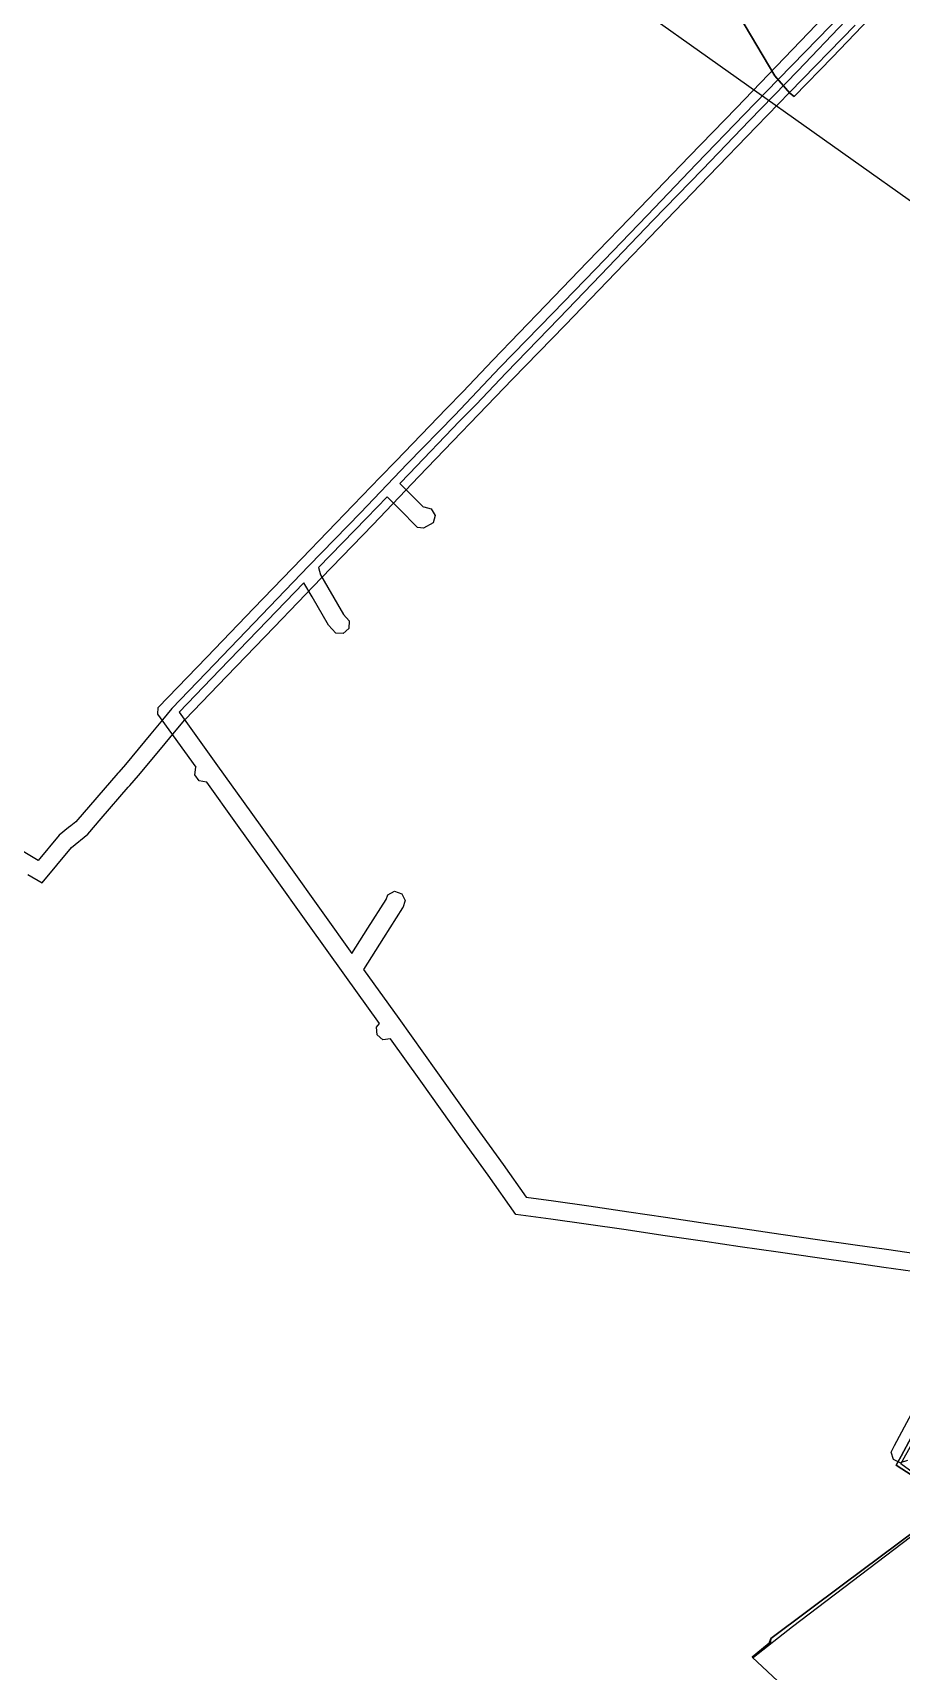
# Model space of a CAD drawing. Extents: x 896 to 2274771, y 652 to 548028.
# Drawn here: x 2229856 to 2230869, y 432375 to 434285 of the extents above; entities that cross this region are included whole.
import ezdxf

# ---------------------------------------------------------------- set-up
doc = ezdxf.new("R2010")
doc.units = 0
doc.header["$MEASUREMENT"] = 0
for name, color, linetype in [('B', 254, 'CONTINUOUS'), ('MUNICIPAL', 14, 'CONTINUOUS'), ('T', 1, 'CONTINUOUS'), ('Z', 30, 'CONTINUOUS')]:
    doc.layers.add(name, color=color, linetype=linetype)

msp = doc.modelspace()

# ---------------------------------------------------------------- linework, layer by layer
at = {"layer": 'B', "linetype": 'Continuous'}
msp.add_lwpolyline([(2230778.72, 432313.22), (2230695.09, 432391.31), (2230709.66, 432403.51), (2230714.95, 432407.94), (2230716.69, 432413.36), (2230782.62, 432462.63), (2230929.79, 432571.91), (2230868.33, 432616.75), (2231068.78, 432976.46), (2231129.63, 433088.11), (2231173.17, 433165.56), (2231201.94, 433224.59), (2231497.99, 433760.02), (2231552.83, 433857.06), (2231621.68, 433982.41), (2231746.94, 434213.83), (2231839.09, 434378.51)], dxfattribs=at)
at = {"layer": 'MUNICIPAL', "linetype": 'Continuous'}
for points in [[(2230857.97, 434329.04), (2230788.75, 434256.19), (2230743.9, 434210.58), (2230738.89, 434214.46), (2230721.58, 434234.38), (2230679.28, 434305.02)], [(2230679.28, 434305.02), (2230721.58, 434234.38), (2230738.89, 434214.46), (2230743.9, 434210.58), (2230788.75, 434256.19), (2230857.97, 434329.04)], [(2230778.73, 432313.22), (2230695.09, 432391.31), (2230714.95, 432407.94), (2230716.05, 432406.49), (2230716.7, 432413.37), (2230801.47, 432476.71), (2230929.77, 432571.93), (2230862.99, 432615.12), (2230868.7, 432625.77), (2230916.67, 432715.16)], [(2230916.67, 432715.16), (2230868.7, 432625.77), (2230862.99, 432615.12), (2230929.77, 432571.93), (2230801.47, 432476.71), (2230716.7, 432413.37), (2230716.05, 432406.49), (2230714.95, 432407.94), (2230695.09, 432391.31), (2230778.73, 432313.22)]]:
    msp.add_lwpolyline(points, dxfattribs=at)
at = {"layer": 'T', "linetype": 'Continuous'}
msp.add_lwpolyline([(2230939.63, 432576.93), (2230741.9, 432426.61), (2230696.59, 432390.9)], dxfattribs=at)
at = {"layer": 'Z', "linetype": 'Continuous'}
for points in [[(2228883.67, 435504.94), (2245195.5, 423932.21)], [(2228883.67, 435504.94), (2245195.5, 423932.21)], [(2228883.67, 435504.94), (2245194.76, 423931.95)], [(2230893.49, 432839.31), (2230848.59, 432845.74), (2230812.11, 432850.92), (2230770.78, 432856.83), (2230725.51, 432863.45), (2230681.14, 432869.8), (2230639.66, 432875.84), (2230590.78, 432883.09), (2230548.16, 432889.32), (2230501.48, 432896.2), (2230460.46, 432902.1), (2230419.55, 432907.42), (2230387.1, 432953.26), (2230354.7, 432998.37), (2230308.71, 433062.76), (2230273.48, 433112.16), (2230273.29, 433111.94), (2230264.46, 433111.14), (2230257.66, 433116.82), (2230256.86, 433125.65), (2230260.61, 433130.14), (2230220.06, 433186.45), (2230177.11, 433246.5), (2230135.32, 433304.76), (2230093.02, 433364.01), (2230059.15, 433411.31), (2230058.88, 433411.13), (2230050.15, 433412.63), (2230045.04, 433419.88), (2230046.54, 433428.61), (2230046.66, 433428.7), (2230002.11, 433490.59), (2230002.66, 433498.32), (2230059.06, 433556.9), (2230114.14, 433613.98), (2230169.98, 433671.84), (2230229.86, 433733.95), (2230261.45, 433766.7), (2230279.56, 433785.5), (2230338.65, 433846.92), (2230357.84, 433866.32), (2230392.66, 433903), (2230454.04, 433966.72), (2230503.22, 434017.55), (2230563.89, 434080.7), (2230621.6, 434140.37), (2230676.59, 434197.33), (2230732.68, 434255.37), (2230788.43, 434313.31)], [(2230800.57, 434307.62), (2230741.76, 434247.1), (2230725.29, 434230.11), (2230685.87, 434189.57), (2230630.08, 434131.87), (2230572.55, 434071.65), (2230512.41, 434009.35), (2230462.69, 433957.85), (2230400.99, 433894.62), (2230348.19, 433839.1), (2230292.71, 433782.12), (2230238.37, 433725.16), (2230178.32, 433663.28), (2230068.21, 433548.85), (2230018.42, 433497.12), (2230007.51, 433483.97), (2229993.97, 433467.71), (2229964.29, 433431.99), (2229956.5, 433422.97), (2229955.39, 433421.69), (2229906.44, 433365.03), (2229900.71, 433360.47), (2229898.06, 433358.36), (2229887.13, 433349.62), (2229862.75, 433319.93), (2229818.85, 433345.92)], [(2229850.5, 433303.82), (2229867.35, 433293.95), (2229901.24, 433335.28), (2229920.3, 433350.5), (2229936.11, 433368.78), (2229967.68, 433405.32), (2229969.53, 433407.47), (2229979.42, 433418.91), (2230007, 433452.08), (2230019.59, 433467.22), (2230033.55, 433484.01), (2230082.59, 433534.96), (2230137.78, 433592.01), (2230192.72, 433649.39), (2230252.79, 433711.32), (2230306.23, 433767.64), (2230415.48, 433880.81), (2230477.09, 433943.93), (2230644.54, 434118.05), (2230700.23, 434175.64), (2230738.46, 434214.95), (2230814.92, 434293.73)], [(2230803.84, 434298.47), (2230748.09, 434240.51), (2230691.98, 434182.47), (2230636.99, 434125.5), (2230579.3, 434065.84), (2230518.62, 434002.69), (2230469.44, 433951.85), (2230408.13, 433888.2), (2230373.21, 433851.43), (2230353.97, 433831.98), (2230294.98, 433770.66), (2230284.13, 433759.4), (2230298.61, 433744.88), (2230311.65, 433731.72), (2230312.39, 433732.14), (2230320.94, 433729.78), (2230325.31, 433722.08), (2230322.96, 433713.53), (2230311.94, 433707.27), (2230304.76, 433708.26), (2230283.43, 433729.79), (2230269.28, 433743.99), (2230245.26, 433719.09), (2230189.55, 433661.32), (2230191.78, 433652.84), (2230200.46, 433638.23), (2230218.55, 433606.81), (2230225.33, 433599.32), (2230224.89, 433590.47), (2230218.31, 433584.52), (2230209.46, 433584.97), (2230201.15, 433594.15), (2230181.99, 433627.42), (2230172.41, 433643.54), (2230129.54, 433599.12), (2230074.47, 433542.05), (2230026.96, 433492.7), (2230071.8, 433430.41), (2230110.43, 433376.46), (2230152.73, 433317.21), (2230194.51, 433258.97), (2230228.28, 433211.75), (2230247.11, 433241.21), (2230268.4, 433274.7), (2230270.19, 433280.12), (2230278.12, 433284.1), (2230286.53, 433281.31), (2230290.51, 433273.39), (2230287.72, 433264.98), (2230287.51, 433264.87), (2230265.16, 433229.71), (2230241.7, 433193.03), (2230282.96, 433135.74), (2230326.13, 433075.2), (2230372.1, 433010.83), (2230404.52, 432965.68), (2230431.6, 432927.43), (2230463.37, 432923.3), (2230504.57, 432917.37), (2230551.27, 432910.49), (2230593.9, 432904.26), (2230642.78, 432897.01), (2230684.19, 432890.98), (2230728.58, 432884.63), (2230773.84, 432878), (2230815.13, 432872.1), (2230851.61, 432866.93), (2230896.52, 432860.49)], [(2230875.96, 432620.63), (2230867.52, 432617.92), (2230859.63, 432621.96), (2230856.92, 432630.4), (2230860.89, 432638.15), (2230889.86, 432691.59)]]:
    msp.add_lwpolyline(points, dxfattribs=at)

doc.saveas('drawing.dxf')
